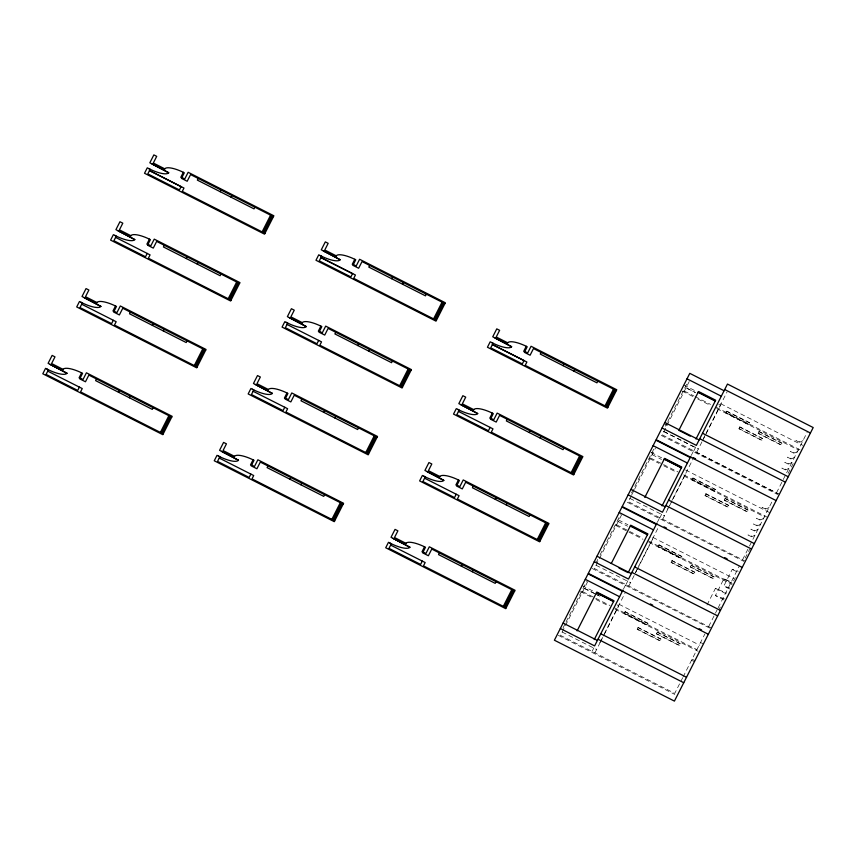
<?xml version="1.0" encoding="UTF-8"?>
<svg xmlns="http://www.w3.org/2000/svg" width="856" height="856" viewBox="0 0 856 856"><rect width="100%" height="100%" fill="white"/><g stroke="black" fill="none" stroke-linecap="round" stroke-linejoin="round"><path stroke-width="0.64" stroke-dasharray="4.28 3.21" d="M563.034 627.908L565.431 623.179M566.03 622.002L586.563 581.534M596.258 562.435L597.777 559.428M600.088 554.881L620.472 514.702M631.45 493.045L654.38 447.859M665.369 426.213L667.166 422.671M667.766 421.484L687.689 382.204M587.719 581.609L560.455 635.366L674.753 693.349L682.671 677.759M621.627 514.777L594.364 568.523L711.475 628.069M631.268 495.774L628.272 501.68L745.383 561.226M631.728 494.864L634.264 489.867M634.553 489.3L655.536 447.934M689.24 381.498L662.18 434.848L779.345 494.286M623.478 589.035L625.747 584.573M657.397 522.192L659.655 517.741M691.306 455.349L693.563 450.898L778.104 493.784M592.074 651.405L593.871 647.864M625.982 584.562L628.379 579.833M659.89 517.73L661.688 514.178M693.799 450.887L696.196 446.158M599.831 642.738L604.026 634.467M604.422 633.686L625.404 592.331M635.441 572.557L659.313 525.488M667.648 509.053L671.842 500.781M672.238 500.011L693.221 458.645M703.258 438.871L705.751 433.949M706.147 433.168L727.129 391.813M594.931 652.85L600.323 642.214M600.816 641.24L618.802 605.791L615.946 604.336M628.839 586.018L636.629 570.652M637.132 569.679L652.711 538.948L649.854 537.504M662.747 519.175L669.338 506.174M669.841 505.2L686.63 472.105M696.656 452.332L702.048 441.696M702.551 440.722L720.538 405.273L717.681 403.818M706.981 605.042L715.456 588.35L726.562 593.015M723.962 599.917L715.391 595.562L723.855 578.87L731.923 582.144M729.505 588.982L723.791 586.082L732.255 569.39L738.236 571.284M683.077 676.957L704.873 633.986M708.672 626.517L717.146 609.804M718.12 607.888L739.327 566.083M742.58 559.674L749.171 546.674M749.503 546.021L773.236 499.241M776.488 492.831L807.144 432.398M719.104 609.472L720.313 607.097M733.581 580.935L735.283 577.597M745.202 558.037L746.999 554.495M748.519 551.499L749.653 549.274M788.109 473.475L789.906 469.923M791.351 467.066L793.148 463.524M802.971 440.626L800.499 441.953L795.866 440.466L801.591 443.365M797.428 451.561L794.957 452.888L790.323 451.39L796.037 454.29M794.507 457.318L792.035 458.645L787.402 457.158L793.116 460.057M791.886 462.486L789.414 463.813L784.781 462.326L790.495 465.225M788.954 468.253L786.493 469.58L781.86 468.082L787.573 470.982M769.062 507.469L766.591 508.796L761.958 507.298L767.672 510.197M763.52 518.404L761.048 519.72L756.415 518.233L762.129 521.133M760.599 524.161L758.127 525.488L753.494 523.99L759.208 526.889M757.967 529.329L755.506 530.656L750.873 529.168L756.586 532.058M755.046 535.096L752.585 536.412L747.951 534.925L753.665 537.825M724.358 598.793L715.391 595.562M729.761 587.976L723.791 586.082M683.848 385.061L696.923 391.674M720.688 403.732L802.682 445.334M686.063 387.779L695.425 392.53L686.02 387.854M726.776 411.394L749.642 422.982M684.361 391.117L693.884 395.954M695.083 396.563L710.555 404.406M715.98 407.167L801.526 450.566M726.048 412.827L748.914 424.426M682.275 391.106L692.964 396.542M697.715 398.95L710.79 405.584M716.729 408.59L798.723 450.192M758.983 431.734L781.838 443.333M758.245 433.179L781.111 444.778M739.755 427.133L762.61 438.732M739.017 428.578L761.883 440.177M664.202 423.774L667.059 425.229M663.882 431.51L698.346 448.993M663.839 431.574L695.457 447.613M661.281 435.437L777.73 494.522M651.138 452.482L661.827 457.906M685.592 469.965L769.961 512.776M651.844 452.867L652.796 453.359M652.154 454.622L661.485 459.437M692.868 478.226L715.734 489.825M650.453 457.96L662.362 464.005M663.55 464.605L677.845 471.859M683.794 474.877L767.618 517.399M692.14 479.67L714.995 491.269M649.554 458.549L659.056 463.374M663.807 465.792L675.694 471.817M684.008 476.032L764.815 517.035M725.064 498.567L747.93 510.165M724.337 500.011L747.202 511.61M705.847 493.976L728.702 505.575M705.109 495.421L727.975 507.009M629.93 498.417L664.438 515.836M627.362 502.279L743.821 561.354M732.255 569.39L736.834 571.712M618.417 519.924L627.919 524.749M652.871 537.408L733.678 578.399M618.203 521.529L627.608 526.215M658.96 545.069L681.825 556.668M723.855 578.87L731.356 582.679M616.545 524.803L628.454 530.838M629.642 531.448L642.738 538.092M648.163 540.842L733.71 584.241M658.232 546.513L681.087 558.112M615.635 525.391L642.974 539.259M648.912 542.276L732.094 584.477M691.156 565.409L714.022 577.008M690.428 566.854L713.283 578.453M671.939 560.808L694.794 572.407M671.2 562.253L694.066 573.852M715.456 588.35L728.317 594.856M596.022 565.249L630.53 582.668M592.266 568.512L709.913 628.197M700.561 642.482L703.418 643.937M582.112 585.579L594.01 591.592M618.963 604.25L699.769 645.242M584.327 588.297L593.7 593.048M594.867 593.647L600.73 596.611L597.178 594.899M584.295 588.372L596.001 594.31M625.051 611.901L647.917 623.5M582.636 591.635L594.546 597.681M595.733 598.28L610.018 605.534M614.255 607.674L696.945 649.629M624.324 613.345L647.179 624.944M580.539 591.624L591.239 597.049M595.99 599.468L609.065 606.102M615.004 609.108L698.186 651.309M657.248 632.252L680.113 643.851M656.52 633.697L679.375 645.296M638.03 627.651L660.885 639.25M637.292 629.096L660.158 640.695M692.087 659.195L694.944 660.639M691.552 660.244L694.409 661.699M562.146 632.017L596.621 649.511M558.358 635.355L674.817 694.43M625.169 611.676L624.206 613.581L647.061 625.18L648.024 623.275L625.169 611.676M659.077 544.844L658.114 546.738L680.98 558.337L681.943 556.432L659.077 544.844M692.986 478.001L692.023 479.895L714.888 491.494L715.851 489.6L692.986 478.001M726.894 411.158L725.931 413.063L748.797 424.662L749.76 422.757L726.894 411.158M638.137 627.427L637.174 629.321L660.04 640.919L661.003 639.025L638.137 627.427M672.046 560.584L671.083 562.478L693.948 574.076L694.912 572.183L672.046 560.584M705.965 493.741L704.991 495.645L727.857 507.244L728.82 505.34L705.965 493.741M739.873 426.909L738.91 428.803L761.765 440.401L762.728 438.507L739.873 426.909M657.365 632.017L656.402 633.922L679.268 645.52L680.231 643.616L657.365 632.017M691.274 565.185L690.311 567.079L713.176 578.677L714.139 576.784L691.274 565.185M725.182 498.342L724.219 500.246L747.085 511.845L748.048 509.941L725.182 498.342M759.09 431.51L758.127 433.404L780.993 445.002L781.956 443.098L759.09 431.51"/><path stroke-width="1.28" d="M50.012 364.303L67.014 373.28L48.107 363.34L52.13 355.411L54.987 356.866L51.595 363.543L63.023 369.343L62.595 370.177L50.964 364.784M83.92 297.471L100.922 306.448L82.016 296.497L86.039 288.579L88.896 290.024L85.504 296.711L96.931 302.51L96.503 303.345L84.872 297.952M117.828 230.628L134.831 239.605L115.924 229.665L119.947 221.736L122.804 223.181L119.412 229.868L130.84 235.668L130.422 236.502L118.781 231.109M151.737 163.785L168.739 172.762L149.832 162.822L153.855 154.893L156.712 156.348L153.32 163.025L164.748 168.825L164.331 169.659L152.689 164.266M205.633 350.297L122.761 308.256L119.369 314.944L113.655 312.044L116.48 306.469L115.528 305.988L112.981 310.995L113.934 311.488M239.541 283.464L156.669 241.413L153.278 248.101L147.564 245.201L150.389 239.626L149.436 239.145L146.89 244.163L147.842 244.645M273.449 216.621L190.578 174.581L187.186 181.258L181.472 178.358L184.297 172.794L183.345 172.313L180.798 177.32L181.75 177.802M79.394 387.105L77.703 390.443L46.085 374.404L48.418 369.803L45.561 368.348L42.8 373.794L162.822 434.688L172.142 416.305L86.413 372.809L83.021 379.497L80.164 378.042M113.302 320.272L111.612 323.611L79.993 307.572L82.326 302.96L79.469 301.515L76.708 306.951L196.73 367.845L206.05 349.462L120.322 305.966L116.93 312.654L114.073 311.21M147.211 253.43L145.52 256.768L113.902 240.729L116.234 236.128L113.377 234.672L110.617 240.119L230.639 301.002L239.969 282.619L154.241 239.134L150.849 245.811L147.992 244.367M181.119 186.587L179.428 189.936L147.81 173.886L150.142 169.285L147.286 167.829L144.525 173.276L264.547 234.169L273.877 215.787L188.149 172.291L184.757 178.979L181.9 177.524M96.471 378.962L95.626 380.631L152.304 409.382L153.149 407.713M130.38 312.119L129.534 313.788L186.212 342.55L187.057 340.881M164.288 245.287L163.442 246.956L220.12 275.707L220.966 274.038M198.196 178.444L197.351 180.113L254.029 208.864L254.874 207.195M118.481 392.23L119.326 390.561M152.389 325.387L153.245 323.718M186.298 258.555L187.154 256.886M220.217 191.712L221.062 190.043M129.438 397.783L130.283 396.114M163.346 330.951L164.191 329.282M197.255 264.108L198.1 262.439M231.163 197.265L232.019 195.596M160.382 432.398L168.867 415.684M194.291 365.555L202.776 348.852M228.21 298.723L236.684 282.009M262.118 231.88L270.592 215.166M161.335 432.879L169.809 416.187M195.243 366.047L203.717 349.344M229.162 299.204L237.626 282.512L238.578 282.994L230.114 299.686M263.07 232.361L271.534 215.669M161.955 432.847L164.502 427.84M164.78 427.283L167.316 422.276M167.605 421.719L170.141 416.712M195.864 366.004L198.41 360.997M201.224 355.433L198.688 360.44L201.353 355.497M201.513 354.876L204.049 349.869M229.772 299.161L232.318 294.154M232.597 293.597L235.143 288.59M235.421 288.033L237.957 283.026M263.68 232.329L266.227 227.322M266.505 226.765L269.051 221.758L266.623 226.819M269.33 221.201L271.866 216.194M162.073 432.901L164.62 427.893M164.898 427.337L167.434 422.329M167.722 421.773L170.258 416.765M195.981 366.068L198.528 361.061M201.631 354.94L204.167 349.933M229.889 299.226L232.436 294.218M232.714 293.661L235.261 288.654M235.539 288.098L238.086 283.09M263.809 232.383L266.344 227.386M269.447 221.255L271.994 216.247M162.287 433.361L170.761 416.669M196.206 366.529L204.67 349.837M264.023 232.843L272.486 216.151M221.469 451.294L238.471 460.271L219.564 450.32L223.587 442.402L226.444 443.847L223.052 450.534L234.48 456.334L234.052 457.168L222.421 451.775M255.377 384.451L272.379 393.428L253.472 383.488L257.495 375.559L260.352 377.004L256.961 383.691L268.388 389.491L267.96 390.325L256.329 384.933M289.285 317.608L306.288 326.585L287.381 316.645L291.404 308.716L294.261 310.172L290.869 316.848L302.296 322.648L301.879 323.493L290.238 318.1M323.194 250.776L340.196 259.753L321.289 249.802L325.312 241.884L328.169 243.329L324.777 250.016L336.205 255.816L335.787 256.65L324.146 251.257M343.181 504.12L260.31 462.08L256.918 468.767L251.204 465.867L254.029 460.293L253.076 459.811L250.53 464.829L251.482 465.311M377.089 437.288L294.218 395.237L290.826 401.924L285.112 399.024L287.937 393.46L286.985 392.968L284.438 397.987L285.39 398.468M410.998 370.445L328.126 328.404L324.734 335.081L319.02 332.182L321.845 326.618L320.893 326.136L318.346 331.144L319.299 331.625M444.906 303.602L362.035 261.562L358.643 268.249L352.929 265.349L355.754 259.775L354.801 259.293L352.255 264.311L353.207 264.793M250.851 474.096L249.16 477.434L217.542 461.395L219.874 456.783L217.017 455.339L214.257 460.774L334.279 521.668L343.598 503.285L257.87 459.79L254.478 466.477L251.621 465.033M284.759 407.253L283.069 410.591L251.45 394.552L253.783 389.951L250.926 388.496L248.165 393.942L368.187 454.825L377.507 436.453L291.778 392.958L288.397 399.645L285.53 398.19M318.667 340.41L316.977 343.759L285.358 327.72L287.691 323.108L284.834 321.663L282.073 327.099L402.095 387.993L411.426 369.61L325.697 326.115L322.305 332.802L319.449 331.347M352.576 273.578L350.885 276.916L319.267 260.877L321.599 256.265L318.742 254.821L315.982 260.267L436.004 321.15L445.334 302.767L359.606 259.282L356.214 265.959L353.357 264.515M267.928 465.942L267.083 467.622L323.761 496.373L324.606 494.704M301.836 399.11L300.991 400.779L357.669 429.53L358.514 427.861M335.745 332.267L334.899 333.936L391.577 362.698L392.423 361.018M369.653 265.424L368.808 267.104L425.486 295.855L426.331 294.186M289.938 479.21L290.794 477.541M323.846 412.378L324.702 410.709M357.755 345.535L358.611 343.866M391.674 278.703L392.519 277.023M300.895 484.774L301.74 483.105M334.803 417.931L335.648 416.262M368.711 351.099L369.557 349.419M402.62 284.256L403.476 282.587M331.839 519.378L340.324 502.675M365.758 452.546L374.233 435.832M399.666 385.703L408.141 369M433.575 318.871L442.049 302.157M332.791 519.87L341.266 503.178M366.71 453.027L375.174 436.335M400.619 386.184L409.082 369.492L410.035 369.974L401.571 386.677M434.527 319.352L442.991 302.66M333.412 519.827L335.959 514.82M336.237 514.263L338.773 509.256M339.062 508.699L341.598 503.692M367.32 452.995L369.867 447.988M370.145 447.431L372.681 442.424M375.506 436.86L372.97 441.857L375.624 436.913M401.229 386.152L403.775 381.145M404.053 380.588L406.6 375.581M406.878 375.024L409.414 370.017M435.137 319.309L437.684 314.302M440.508 308.738L437.962 313.745L440.626 308.802M440.786 308.181L443.333 303.174L440.904 308.246M333.53 519.892L336.076 514.884M336.355 514.328L338.901 509.32M339.179 508.764L341.715 503.756M367.438 453.049L369.985 448.041M370.263 447.485L372.809 442.477M401.346 386.216L403.893 381.209M404.171 380.653L406.718 375.645M406.996 375.089L409.543 370.081M435.265 319.374L437.801 314.366M333.744 520.352L342.218 503.66M367.663 453.509L376.126 436.817M435.479 319.834L443.943 303.142M392.925 538.274L409.928 547.251L391.021 537.311L395.044 529.383L397.901 530.838L394.509 537.515L405.937 543.314L405.509 544.149L393.878 538.756M426.834 471.431L443.836 480.409L424.929 470.468L428.952 462.54L431.809 463.995L428.417 470.682L439.845 476.482L439.417 477.316L427.786 471.924M460.742 404.599L477.744 413.576L458.837 403.636L462.861 395.707L465.718 397.152L462.326 403.839L473.753 409.639L473.336 410.473L461.694 405.081M494.65 337.756L511.653 346.734L492.746 336.793L496.769 328.865L499.626 330.32L496.234 336.997L507.661 342.796L507.244 343.63L495.603 338.238M514.638 591.111L431.766 549.071L428.375 555.747L422.661 552.848L425.486 547.284L424.533 546.791L421.987 551.81L422.939 552.291M582.455 457.425L499.583 415.385L496.191 422.072L490.477 419.173L493.302 413.598L492.35 413.116L489.803 418.135L490.755 418.616M616.363 390.593L533.491 348.553L530.099 355.229L524.386 352.33L527.21 346.766L526.258 346.284L523.712 351.292L524.664 351.773M422.308 561.076L420.617 564.414L388.999 548.375L391.331 543.774L388.474 542.319L385.714 547.765L505.736 608.659L515.055 590.276L429.327 546.781L425.935 553.468L423.078 552.013M456.216 494.233L454.525 497.582L422.907 481.543L425.239 476.931L422.383 475.487L419.622 480.922L539.644 541.816L548.963 523.433L463.235 479.938L459.854 486.625L456.997 485.17M490.124 427.401L488.434 430.739L456.815 414.7L459.148 410.099L456.291 408.644L453.53 414.09L573.552 474.973L582.883 456.59L497.154 413.106L493.762 419.782L490.905 418.338M439.385 552.933L438.54 554.602L495.217 583.353L496.063 581.684M473.293 486.09L472.448 487.76L529.126 516.521L529.971 514.841M507.201 419.258L506.356 420.927L563.034 449.678L563.879 448.009M541.11 352.415L540.264 354.084L596.942 382.835L597.788 381.166M461.395 566.201L462.251 564.532M495.303 499.358L496.159 497.689M529.222 432.526L530.067 430.846M563.13 365.683L563.976 364.014M472.351 571.755L473.197 570.085M506.26 504.922L507.105 503.253M540.168 438.079L541.024 436.41M574.076 371.237L574.932 369.567M503.296 606.369L511.781 589.656M537.215 539.526L545.689 522.823M571.123 472.694L579.598 455.981M605.032 405.851L613.506 389.138M504.248 606.851L512.723 590.159M538.167 540.008L546.631 523.316M572.076 473.175L580.539 456.483L581.492 456.965L573.028 473.657M605.984 406.333L614.447 389.64M504.869 606.818L507.415 601.811M507.694 601.254L510.23 596.247M510.518 595.69L513.054 590.683M538.777 539.976L541.324 534.968M541.602 534.412L544.149 529.404M544.427 528.848L546.963 523.84M572.685 473.133L575.232 468.125M575.51 467.569L578.057 462.561M578.335 462.005L580.871 456.997M606.594 406.3L609.14 401.293M609.418 400.736L611.965 395.729M614.79 390.165L612.243 395.172L614.908 390.218M504.987 606.872L507.533 601.864M507.811 601.308L510.358 596.3M510.636 595.744L513.172 590.736M538.895 540.04L541.441 535.032M541.72 534.476L544.266 529.468M544.544 528.912L547.08 523.904M572.814 473.197L575.35 468.189M575.628 467.633L578.175 462.625M578.453 462.069L580.999 457.061M606.722 406.354L609.258 401.346M609.536 400.79L612.083 395.782M505.2 607.332L513.675 590.64M539.12 540.5L547.583 523.808M606.936 406.814L615.4 390.122M577.115 630.861L596.803 592.042L613.945 600.741L594.257 639.56M611.302 563.462L630.712 525.199L647.864 533.898L628.165 572.718M644.793 497.454L664.62 458.367L681.772 467.066L662.073 505.875M679.118 429.787L698.528 391.524L715.68 400.223L695.982 439.042M622.975 590.041L594.62 645.916L560.338 628.518M656.884 523.198L628.529 579.073L594.246 561.675M690.792 456.366L662.448 512.241L628.154 494.843M724.7 389.523L810.429 433.018M724.08 390.743L689.786 373.344L656.124 439.695L776.146 500.589M687.015 378.812L721.308 396.21M698.25 392.08L715.391 400.779M698.111 392.358L715.252 401.057M702.519 433.254L788.248 476.739M271.395 215.947L272.347 216.429M442.852 302.938L443.804 303.42M614.308 389.919L615.261 390.4M699.748 438.711L785.476 482.206M268.859 220.955L269.811 221.436M440.316 307.946L441.268 308.428M611.773 394.926L612.725 395.408M268.709 221.233L269.661 221.715M440.166 308.224L441.118 308.706M611.623 395.205L612.575 395.686M268.57 221.511L269.522 221.993M440.027 308.502L440.979 308.984M524.814 351.495L527.671 352.95L531.062 346.263L616.791 389.758L607.46 408.141L487.439 347.247L490.199 341.801L493.056 343.256L490.723 347.857L522.342 363.896L524.033 360.558L492.382 344.594M611.484 395.483L612.436 395.964M664.834 422.532L699.127 439.93M678.84 430.343L690.268 436.143M266.034 226.519L266.986 227.001M437.491 313.51L438.443 313.992M608.948 400.49L609.9 400.972M265.895 226.797L266.847 227.279M437.352 313.788L438.304 314.27M608.809 400.769L609.761 401.25M662.062 428L696.356 445.398L727.472 384.055L813.2 427.551L674.421 701.107L554.399 640.213L588.061 573.862L622.355 591.261M265.745 227.075L266.697 227.557M437.202 314.066L438.154 314.548M608.659 401.047L609.611 401.528M149.5 170.547L183.976 188.042L182.285 191.38L264.975 233.335M320.957 257.538L355.433 275.022L353.742 278.371L436.432 320.315M492.425 344.519L526.889 362.013L525.199 365.351L607.888 407.306M149.468 170.622L181.087 186.661M320.925 257.603L352.544 273.642M263.209 232.083L264.162 232.565M434.666 319.074L435.618 319.555M606.123 406.054L607.075 406.536M693.167 457.575L695.553 458.784M690.171 457.586L655.878 440.187L622.216 506.538L742.238 567.421M653.107 445.655L687.4 463.043M664.342 458.923L681.483 467.622M664.202 459.201L681.344 467.9M668.611 500.086L754.339 543.581M237.487 282.79L238.439 283.272M408.943 369.771L409.896 370.252M580.4 456.762L581.352 457.243M665.829 505.554L751.557 549.049M234.94 287.798L235.892 288.279M406.397 374.778L407.36 375.26M577.864 461.769L578.817 462.251M234.801 288.076L235.753 288.558M406.258 375.056L407.21 375.538M577.714 462.047L578.667 462.529M234.662 288.354L235.614 288.836M406.119 375.335L407.071 375.816M577.575 462.326L578.528 462.807M630.926 489.375L665.219 506.773M232.126 293.362L233.078 293.843M403.583 380.342L404.535 380.824M575.039 467.333L575.992 467.815M231.976 293.64L232.928 294.122M403.433 380.62L404.385 381.113M574.89 467.611L575.853 468.093M231.837 293.918L232.789 294.4M403.294 380.899L404.246 381.391M574.75 467.89L575.703 468.371M115.592 237.39L150.067 254.874L148.377 258.223L231.066 300.167M287.017 324.445L321.524 341.865L319.834 345.203L402.523 387.158M458.474 411.426L492.981 428.845L491.291 432.194L573.98 474.138M229.301 298.926L230.253 299.407M400.758 385.906L401.71 386.398M572.215 472.897L573.167 473.379M664.021 526.825L666.407 528.034M724.743 557.63L727.129 558.84M656.263 524.418L621.97 507.02L588.307 573.381L708.329 634.264M619.198 512.487L653.492 529.885M630.433 525.755L647.575 534.454M630.294 526.044L647.436 534.733M634.703 566.929L720.431 610.424M548.546 524.268L465.675 482.228L462.283 488.915L456.569 486.015L459.394 480.441L458.442 479.959L455.895 484.967L456.847 485.459M203.578 349.623L204.531 350.115M375.035 436.614L375.987 437.095M546.492 523.594L547.444 524.086M631.921 572.397L717.649 615.881M201.032 354.63L201.984 355.122M372.488 441.621L373.441 442.103M543.945 528.601L544.898 529.094M200.893 354.908L201.845 355.401M372.349 441.899L373.302 442.381M543.806 528.88L544.758 529.372M200.753 355.197L201.706 355.679M372.21 442.178L373.163 442.659M543.667 529.158L544.619 529.65M597.017 556.218L631.311 573.606M619.027 568.074L627.02 572.14M198.218 360.194L199.17 360.686M369.674 447.185L370.627 447.667M541.131 534.165L542.083 534.658M198.068 360.483L199.02 360.965M369.525 447.463L370.477 447.945M540.981 534.444L541.934 534.936M197.929 360.761L198.881 361.243M369.385 447.742L370.338 448.223M540.842 534.722L541.795 535.214M81.684 304.222L116.159 321.717L114.469 325.055L197.158 367.01M253.109 391.278L287.616 408.697L285.925 412.046L368.615 453.99M424.597 478.194L459.073 495.688L457.382 499.027L540.072 540.981M195.393 365.769L196.345 366.25M366.85 452.749L367.802 453.231M538.306 539.729L539.259 540.222M650.357 603.929L652.732 605.139M699.17 628.7L701.556 629.909M585.29 579.33L619.583 596.728M596.525 592.598L613.666 601.297M596.375 592.876L613.527 601.575M600.784 633.761L686.512 677.257M171.724 417.14L88.853 375.099L85.461 381.776L79.747 378.876L82.572 373.312L81.62 372.831L79.073 377.838L80.025 378.32M169.67 416.465L170.622 416.947M341.127 503.456L342.079 503.938M512.584 590.437L513.536 590.918M598.012 639.229L683.741 682.724M167.123 421.473L168.076 421.955M338.58 508.464L339.532 508.945M510.037 595.444L510.989 595.926M166.984 421.751L167.936 422.233M338.441 508.742L339.393 509.224M509.898 595.723L510.85 596.204M166.845 422.029L167.797 422.511M338.302 509.02L339.254 509.502M509.759 596.001L510.711 596.482M563.109 623.05L597.402 640.448M164.299 427.037L165.251 427.519M335.755 514.028L336.708 514.51M507.212 601.008L508.175 601.49M164.159 427.315L165.112 427.797M335.616 514.306L336.569 514.788M507.073 601.287L508.025 601.768M164.02 427.593L164.973 428.075M335.477 514.584L336.429 515.066M506.934 601.565L507.886 602.046M47.743 371.14L82.251 388.56L80.56 391.898L163.239 433.853M219.232 458.056L253.708 475.54L252.017 478.879L334.696 520.833M390.657 545.101L425.165 562.531L423.474 565.87L506.164 607.813M161.484 432.601L162.437 433.083M332.941 519.592L333.894 520.074M504.398 606.572L505.35 607.054M409.906 547.241A19.239 5.628 26.9 0 1 389.908 543.046M405.798 543.592A19.228 5.618 26.9 0 1 424.523 546.802M443.815 480.409A19.239 5.628 26.9 0 1 423.816 476.204M439.706 476.76A19.228 5.618 26.9 0 1 458.442 479.97M473.614 409.917A19.228 5.618 26.9 0 1 492.35 413.127M477.723 413.566A19.239 5.628 26.9 0 1 457.725 409.371M306.266 326.575A19.239 5.628 26.9 0 1 286.268 322.38M302.157 322.926A19.228 5.618 26.9 0 1 320.893 326.136M268.249 389.769A19.228 5.618 26.9 0 1 286.985 392.979M272.358 393.418A19.239 5.628 26.9 0 1 252.359 389.223M234.341 456.612A19.228 5.618 26.9 0 1 253.066 459.822M238.45 460.26A19.239 5.628 26.9 0 1 218.451 456.066M66.993 373.27A19.239 5.628 26.9 0 1 46.994 369.075M62.884 369.621A19.228 5.618 26.9 0 1 81.609 372.831M100.901 306.437A19.239 5.628 26.9 0 1 80.903 302.232M96.792 302.789A19.228 5.618 26.9 0 1 115.528 305.999M130.701 235.946A19.228 5.618 26.9 0 1 149.436 239.156M134.809 239.594A19.239 5.628 26.9 0 1 114.811 235.4M168.718 172.751A19.239 5.628 26.9 0 1 148.719 168.557M164.609 169.103A19.228 5.618 26.9 0 1 183.345 172.313M336.066 256.094A19.228 5.618 26.9 0 1 354.801 259.304M340.174 259.743A19.239 5.628 26.9 0 1 320.176 255.548M511.631 346.723A19.239 5.628 26.9 0 1 491.633 342.528M507.522 343.074A19.228 5.618 26.9 0 1 526.258 346.284"/></g></svg>
